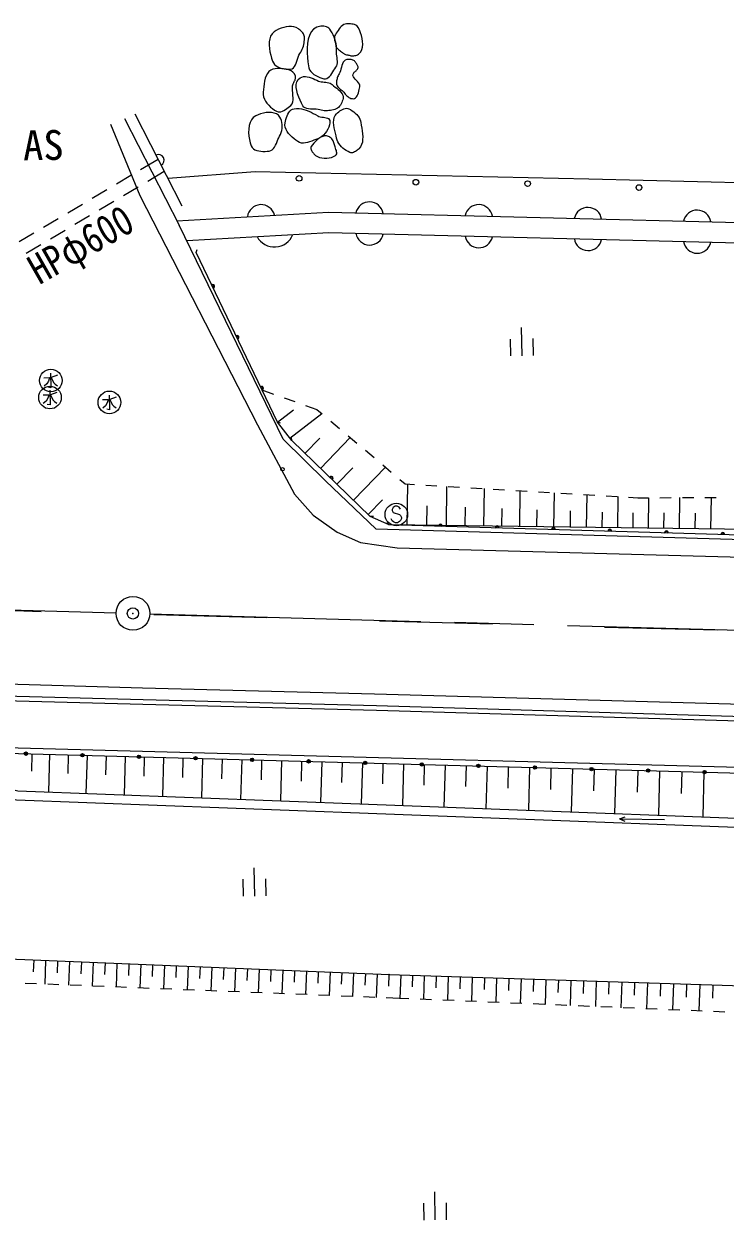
# Model space of a CAD drawing. Units: millimetres, scale not verified. Extents: x 40000 to 680000, y 20000 to 380000.
# Drawn here: x 263968 to 295016, y 252858 to 305791 of the extents above; entities that cross this region are included whole.
import ezdxf
from ezdxf.enums import TextEntityAlignment as Align

# ---------------------------------------------------------------- set-up
doc = ezdxf.new("R2010")
doc.units = ezdxf.units.MM
doc.header["$LTSCALE"] = 1000
doc.header["$PDMODE"] = 32
doc.header["$PDSIZE"] = 500
doc.linetypes.add('CHAIN', pattern=[18.5, 12, -1.5, 3.5, -1.5])
for name, color, linetype, lineweight in [('M-BGD', 7, 'Continuous', 25), ('M-BGD-EXST', 7, 'Continuous', 25), ('M-BMK', 2, 'CHAIN', 13), ('M-BMK-SRVR', 3, 'Continuous', 25), ('M-STR-STRC', 7, 'Continuous', 25)]:
    doc.layers.add(name, color=color, linetype=linetype, lineweight=lineweight)
doc.layers.add('M-BMK-HTXT', color=7, linetype='Continuous')
doc.layers.add('M-OTRS', color=6, linetype='Continuous')
doc.styles.add('ＭＳ ゴシック', font='')
doc.styles.get('ＭＳ ゴシック').set_extended_font_data('MS Gothic')

msp = doc.modelspace()

# ---------------------------------------------------------------- linework, layer by layer
at = {"layer": 'M-BGD'}
for p, q in [((270974, 297732), (268889, 301794)), ((268426, 301605), (270846, 296884)), ((269137, 299351), (269908, 299809)), ((268063, 298713), (268708, 299096)), ((269450, 298839), (270182, 299274)), ((274209, 299245), (270350, 298947)), ((288983, 298921), (274209, 299245)), ((268375, 298201), (269020, 298583)), ((309623, 298401), (288983, 298921)), ((266988, 298075), (267633, 298458)), ((265913, 297437), (266558, 297820)), ((267300, 297562), (267945, 297945)), ((264838, 296799), (265483, 297182)), ((266225, 296924), (266870, 297307)), ((270744, 297084), (277459, 297459)), ((277459, 297459), (374178, 295021)), ((263763, 296161), (264408, 296543)), ((265150, 296286), (265795, 296669)), ((271177, 296204), (277464, 296555)), ((277464, 296555), (374152, 294117)), ((264075, 295648), (264720, 296031)), ((271590, 295671), (271637, 295804)), ((275200, 288165), (271590, 295671)), ((274510, 289596), (275021, 289414)), ((275492, 289247), (275963, 289079)), ((275200, 288165), (275910, 288710)), ((275745, 287455), (277165, 288545)), ((276434, 288912), (276945, 288730)), ((276945, 288730), (277178, 288534)), ((275334, 288118), (275200, 288165)), ((277560, 288211), (277942, 287889)), ((275825, 287351), (275823, 287492)), ((276414, 286783), (277073, 287466)), ((277097, 286124), (278415, 287491)), ((278325, 287567), (278707, 287245)), ((279089, 286922), (279472, 286600)), ((277830, 285418), (278536, 286150)), ((278562, 284712), (279974, 286176)), ((279854, 286278), (280236, 285956)), ((280618, 285633), (280851, 285437)), ((280851, 285437), (281259, 285413)), ((280938, 283610), (280962, 285431)), ((281758, 285383), (282257, 285353)), ((282678, 283588), (282700, 285327)), ((282756, 285323), (283255, 285294)), ((283754, 285264), (284253, 285234)), ((284339, 283566), (284360, 285227)), ((284753, 285204), (285252, 285174)), ((285751, 285144), (286250, 285114)), ((285925, 283546), (285945, 285133)), ((286749, 285085), (287248, 285055)), ((287440, 283527), (287460, 285042)), ((287747, 285025), (288246, 284995)), ((288745, 284965), (289245, 284935)), ((288887, 283509), (288906, 284956)), ((289744, 284906), (290243, 284876)), ((290270, 283491), (290287, 284873)), ((290742, 284846), (291150, 284822)), ((291150, 284822), (291626, 284824)), ((291620, 283474), (291637, 284824)), ((292126, 284826), (292626, 284828)), ((292993, 283456), (293010, 284830)), ((293126, 284830), (293626, 284832)), ((294126, 284834), (294626, 284837)), ((294390, 283438), (294408, 284836)), ((279217, 284079), (279850, 284735)), ((281808, 283599), (281819, 284468)), ((283508, 283577), (283519, 284408)), ((285132, 283556), (285142, 284350)), ((286683, 283537), (286692, 284294)), ((279445, 283999), (279304, 283996)), ((280148, 283620), (280051, 283723)), ((280641, 284038), (280688, 283948)), ((280689, 283903), (280645, 283811)), ((280688, 283948), (280689, 283903)), ((288164, 283518), (288173, 284241)), ((289579, 283500), (289587, 284191)), ((290945, 283482), (290953, 284157)), ((292306, 283465), (292315, 284152)), ((293692, 283447), (293700, 284146)), ((324673, 282319), (280148, 283620)), ((280510, 283718), (280419, 283717)), ((259736, 279953), (264734, 279794)), ((269722, 279658), (274720, 279528)), ((279712, 279377), (284711, 279248)), ((289678, 279101), (294676, 278971)), ((264326, 273490), (264305, 272719)), ((265098, 273470), (265052, 271804)), ((265930, 273447), (265908, 272614)), ((266763, 273424), (266717, 271740)), ((267605, 273401), (267582, 272559)), ((268447, 273379), (268401, 271676)), ((269299, 273355), (269275, 272504)), ((270150, 273332), (270103, 271610)), ((271011, 273309), (270988, 272448)), ((271872, 273286), (271825, 271544)), ((272743, 273262), (272719, 272391)), ((273614, 273238), (273566, 271477)), ((274494, 273214), (274470, 272334)), ((275374, 273190), (275326, 271410)), ((276265, 273166), (276241, 272276)), ((277155, 273142), (277106, 271341)), ((278055, 273118), (278031, 272217)), ((278956, 273093), (278906, 271272)), ((279866, 273068), (279841, 272158)), ((280776, 273044), (280727, 271203)), ((281697, 273019), (281672, 272099)), ((282617, 272994), (282566, 271134)), ((283547, 272968), (283522, 272038)), ((284477, 272943), (284426, 271063)), ((285417, 272918), (285391, 271978)), ((286357, 272892), (286305, 270992)), ((287307, 272866), (287281, 271916)), ((288257, 272841), (288205, 270920)), ((289217, 272814), (289191, 271854)), ((290177, 272788), (290124, 270848)), ((291148, 272762), (291121, 271792)), ((292118, 272736), (292065, 270774)), ((293099, 272709), (293072, 271728)), ((294079, 272682), (294026, 270700)), ((290335, 270611), (290587, 270707)), ((290335, 270611), (290584, 270507)), ((290335, 270611), (292335, 270580)), ((264404, 264374), (264383, 263847)), ((264931, 264352), (264888, 263299)), ((265458, 264331), (265437, 263804)), ((265985, 264309), (265942, 263256)), ((266512, 264288), (266490, 263761)), ((267038, 264266), (266995, 263214)), ((267564, 264245), (267543, 263719)), ((268090, 264223), (268047, 263172)), ((268616, 264202), (268594, 263676)), ((269141, 264181), (269098, 263130)), ((269666, 264159), (269645, 263634)), ((270192, 264138), (270149, 263088)), ((270716, 264116), (270695, 263592)), ((271241, 264095), (271199, 263046)), ((271766, 264074), (271744, 263549)), ((272290, 264052), (272247, 263004)), ((272814, 264031), (272793, 263507)), ((273338, 264009), (273295, 262962)), ((273862, 263988), (273840, 263464)), ((274385, 263967), (274343, 262920)), ((274908, 263945), (274887, 263422)), ((275432, 263924), (275389, 262878)), ((275954, 263903), (275933, 263380)), ((276477, 263881), (276435, 262837)), ((277000, 263860), (276978, 263338)), ((277522, 263839), (277479, 262795)), ((278044, 263817), (278023, 263296)), ((278566, 263796), (278523, 262753)), ((279088, 263775), (279066, 263253)), ((279609, 263754), (279567, 262711)), ((280130, 263732), (280109, 263211)), ((280652, 263715), (280618, 262669)), ((281175, 263698), (281158, 263175)), ((281698, 263681), (281663, 262625)), ((282226, 263664), (282209, 263136)), ((282754, 263647), (282719, 262581)), ((283287, 263630), (283270, 263096)), ((283820, 263612), (283785, 262536)), ((264521, 263313), (264022, 263333)), ((265521, 263273), (265021, 263293)), ((266520, 263233), (266020, 263253)), ((267519, 263193), (267019, 263213)), ((268518, 263153), (268019, 263173)), ((269517, 263113), (269018, 263133)), ((270517, 263073), (270017, 263093)), ((284359, 263595), (284341, 263056)), ((284897, 263577), (284861, 262490)), ((285440, 263559), (285423, 263016)), ((285984, 263542), (285948, 262444)), ((286533, 263524), (286515, 262975)), ((287081, 263506), (287045, 262398)), ((287635, 263488), (287617, 262934)), ((288189, 263470), (288153, 262351)), ((288749, 263452), (288731, 262892)), ((289308, 263434), (289271, 262304)), ((289873, 263415), (289855, 262850)), ((290438, 263397), (290401, 262256)), ((291008, 263378), (290989, 262808)), ((291578, 263360), (291541, 262208)), ((292154, 263341), (292135, 262765)), ((292730, 263322), (292692, 262160)), ((293311, 263303), (293292, 262722)), ((293892, 263284), (293854, 262111)), ((294479, 263265), (294460, 262678)), ((271516, 263033), (271016, 263053)), ((272515, 262993), (272015, 263013)), ((273514, 262953), (273015, 262973)), ((274513, 262914), (274014, 262933)), ((275513, 262874), (275013, 262894)), ((276512, 262834), (276012, 262854)), ((277511, 262794), (277011, 262814)), ((278510, 262754), (278011, 262774)), ((279509, 262714), (279010, 262734)), ((280592, 262670), (280009, 262694)), ((281018, 262652), (280592, 262670)), ((282017, 262610), (281518, 262631)), ((283016, 262568), (282517, 262589)), ((284016, 262526), (283516, 262547)), ((285015, 262484), (284515, 262505)), ((286014, 262441), (285514, 262463)), ((287013, 262399), (286513, 262420)), ((288012, 262357), (287512, 262378)), ((289011, 262315), (288512, 262336)), ((290010, 262273), (289511, 262294)), ((291009, 262231), (290510, 262252)), ((292008, 262188), (291509, 262210)), ((293008, 262146), (292508, 262167)), ((294007, 262104), (293507, 262125)), ((295006, 262062), (294506, 262083))]:
    msp.add_line(p, q, dxfattribs=at)
for points in [[(276120, 305577), (276028, 305631), (275927, 305665), (275818, 305681), (275705, 305680), (275588, 305665), (275472, 305638), (275358, 305600), (275248, 305553), (275145, 305499), (275051, 305439), (274959, 305354), (274894, 305249), (274852, 305128), (274831, 304995), (274828, 304852), (274840, 304706), (274863, 304557), (274896, 304412), (274935, 304273), (274977, 304144), (275014, 304067), (275068, 303999), (275136, 303941), (275214, 303892), (275301, 303852), (275394, 303822), (275490, 303800), (275587, 303787), (275682, 303782), (275772, 303786), (275845, 303805), (275904, 303846), (275951, 303904), (275990, 303977), (276023, 304059), (276053, 304148), (276082, 304238), (276113, 304326), (276149, 304408), (276192, 304479), (276232, 304539), (276266, 304602), (276296, 304667), (276321, 304735), (276342, 304805), (276359, 304876), (276373, 304948), (276383, 305020), (276391, 305093), (276397, 305165), (276395, 305214), (276384, 305261), (276366, 305308), (276342, 305353), (276312, 305396), (276278, 305437), (276240, 305476), (276201, 305512), (276161, 305546)], [(276940, 305645), (276796, 305558), (276686, 305436), (276607, 305286), (276553, 305112), (276522, 304922), (276509, 304721), (276511, 304515), (276523, 304311), (276542, 304115), (276563, 303932), (276583, 303846), (276621, 303765), (276672, 303690), (276737, 303621), (276811, 303559), (276893, 303504), (276980, 303457), (277070, 303418), (277161, 303388), (277250, 303367), (277319, 303365), (277384, 303383), (277444, 303419), (277501, 303468), (277554, 303528), (277604, 303595), (277652, 303667), (277697, 303738), (277742, 303807), (277786, 303871), (277822, 303933), (277843, 304000), (277852, 304071), (277852, 304145), (277845, 304222), (277835, 304300), (277823, 304378), (277813, 304456), (277807, 304533), (277808, 304608), (277810, 304709), (277805, 304810), (277792, 304912), (277771, 305013), (277742, 305112), (277708, 305210), (277666, 305305), (277619, 305396), (277565, 305483), (277507, 305565), (277467, 305606), (277420, 305639), (277366, 305663), (277308, 305680), (277246, 305689), (277182, 305692), (277118, 305689), (277055, 305679), (276995, 305665)], [(278812, 304476), (278888, 304559), (278938, 304657), (278967, 304768), (278975, 304889), (278967, 305016), (278944, 305147), (278911, 305277), (278870, 305404), (278823, 305524), (278773, 305635), (278745, 305679), (278707, 305714), (278661, 305741), (278609, 305761), (278553, 305775), (278493, 305784), (278432, 305789), (278371, 305791), (278312, 305791), (278255, 305791), (278190, 305782), (278129, 305759), (278072, 305724), (278019, 305679), (277970, 305627), (277923, 305569), (277880, 305507), (277838, 305445), (277798, 305383), (277759, 305324), (277735, 305280), (277721, 305233), (277715, 305182), (277716, 305130), (277722, 305077), (277732, 305023), (277745, 304969), (277759, 304915), (277773, 304862), (277785, 304811), (277799, 304769), (277820, 304732), (277847, 304698), (277880, 304667), (277916, 304638), (277954, 304611), (277993, 304583), (278032, 304556), (278069, 304528), (278104, 304498), (278128, 304478), (278155, 304462), (278184, 304449), (278215, 304438), (278246, 304430), (278279, 304423), (278311, 304417), (278344, 304410), (278376, 304403), (278408, 304395), (278448, 304386), (278490, 304381), (278533, 304379), (278576, 304382), (278619, 304389), (278662, 304399), (278703, 304413), (278742, 304430), (278778, 304452)], [(278262, 304213), (278199, 304189), (278149, 304148), (278109, 304093), (278078, 304027), (278053, 303953), (278030, 303875), (278008, 303795), (277984, 303717), (277956, 303644), (277921, 303579), (277897, 303540), (277877, 303498), (277859, 303455), (277844, 303410), (277832, 303365), (277823, 303319), (277816, 303272), (277812, 303225), (277810, 303178), (277811, 303132), (277818, 303087), (277836, 303046), (277863, 303008), (277897, 302974), (277935, 302941), (277977, 302909), (278018, 302877), (278059, 302844), (278096, 302810), (278128, 302773), (278159, 302731), (278194, 302689), (278230, 302648), (278270, 302609), (278311, 302574), (278355, 302542), (278401, 302516), (278448, 302496), (278497, 302484), (278547, 302480), (278604, 302490), (278653, 302517), (278694, 302559), (278728, 302612), (278757, 302673), (278781, 302741), (278801, 302812), (278818, 302883), (278833, 302951), (278846, 303014), (278847, 303074), (278826, 303131), (278789, 303186), (278741, 303240), (278688, 303293), (278636, 303345), (278590, 303398), (278556, 303453), (278539, 303509), (278544, 303568), (278557, 303598), (278575, 303625), (278597, 303650), (278622, 303674), (278648, 303697), (278674, 303720), (278699, 303744), (278722, 303769), (278741, 303796), (278755, 303825), (278762, 303856), (278763, 303887), (278757, 303918), (278746, 303950), (278730, 303981), (278712, 304011), (278692, 304041), (278670, 304070), (278649, 304098), (278628, 304124), (278603, 304152), (278573, 304174), (278539, 304192), (278502, 304206), (278462, 304216), (278422, 304222), (278381, 304224), (278340, 304223), (278300, 304220)], [(275991, 303484), (275948, 303575), (275882, 303650), (275796, 303710), (275695, 303756), (275582, 303789), (275463, 303809), (275340, 303818), (275218, 303816), (275101, 303806), (274993, 303786), (274895, 303748), (274814, 303684), (274748, 303599), (274696, 303498), (274656, 303384), (274625, 303261), (274602, 303133), (274585, 303006), (274571, 302882), (274560, 302766), (274560, 302664), (274579, 302563), (274616, 302464), (274668, 302369), (274732, 302278), (274806, 302193), (274889, 302114), (274976, 302042), (275067, 301978), (275158, 301924), (275220, 301902), (275283, 301896), (275349, 301906), (275416, 301927), (275482, 301959), (275548, 301998), (275612, 302043), (275673, 302091), (275731, 302139), (275785, 302185), (275843, 302254), (275877, 302336), (275891, 302427), (275891, 302525), (275882, 302629), (275870, 302735), (275859, 302841), (275856, 302945), (275865, 303045), (275892, 303137), (275907, 303170), (275924, 303204), (275941, 303239), (275957, 303273), (275972, 303308), (275984, 303344), (275993, 303379), (275998, 303414), (275997, 303449)], [(277625, 303107), (277683, 303051), (277749, 302996), (277817, 302941), (277885, 302884), (277950, 302826), (278008, 302766), (278055, 302703), (278089, 302637), (278105, 302567), (278101, 302494), (278087, 302434), (278067, 302372), (278043, 302312), (278014, 302252), (277980, 302196), (277941, 302145), (277898, 302098), (277851, 302059), (277799, 302029), (277743, 302008), (277677, 301991), (277610, 301976), (277543, 301965), (277474, 301956), (277406, 301950), (277337, 301949), (277269, 301951), (277202, 301959), (277136, 301971), (277072, 301990), (276995, 302008), (276912, 302018), (276826, 302021), (276739, 302023), (276653, 302025), (276571, 302032), (276494, 302046), (276426, 302071), (276368, 302111), (276324, 302168), (276261, 302285), (276199, 302416), (276140, 302555), (276089, 302700), (276050, 302844), (276029, 302983), (276028, 303114), (276053, 303231), (276107, 303331), (276196, 303407), (276270, 303441), (276348, 303458), (276430, 303461), (276514, 303452), (276600, 303433), (276686, 303406), (276771, 303374), (276855, 303338), (276937, 303301), (277015, 303265), (277074, 303244), (277137, 303230), (277203, 303221), (277269, 303215), (277336, 303209), (277401, 303202), (277464, 303190), (277523, 303172), (277577, 303145)], [(275302, 301671), (275236, 301752), (275151, 301810), (275051, 301849), (274938, 301870), (274818, 301875), (274694, 301866), (274570, 301845), (274449, 301814), (274336, 301774), (274233, 301728), (274126, 301652), (274043, 301551), (273983, 301428), (273944, 301290), (273924, 301140), (273920, 300984), (273931, 300826), (273955, 300672), (273990, 300524), (274034, 300390), (274072, 300320), (274127, 300264), (274196, 300221), (274276, 300189), (274364, 300168), (274457, 300154), (274553, 300149), (274648, 300149), (274740, 300155), (274826, 300163), (274901, 300184), (274964, 300223), (275019, 300277), (275067, 300344), (275109, 300419), (275147, 300501), (275182, 300585), (275217, 300670), (275253, 300751), (275292, 300825), (275330, 300901), (275361, 300984), (275384, 301070), (275398, 301159), (275404, 301249), (275402, 301339), (275391, 301428), (275370, 301514), (275341, 301595)], [(277507, 301518), (277509, 301420), (277494, 301322), (277465, 301223), (277423, 301127), (277370, 301036), (277306, 300950), (277235, 300873), (277156, 300806), (277071, 300751), (276982, 300710), (276896, 300677), (276806, 300641), (276714, 300605), (276620, 300571), (276526, 300543), (276434, 300523), (276343, 300514), (276256, 300519), (276175, 300541), (276099, 300582), (276015, 300644), (275929, 300712), (275844, 300785), (275763, 300863), (275689, 300946), (275625, 301032), (275574, 301122), (275539, 301215), (275524, 301310), (275531, 301408), (275547, 301484), (275567, 301565), (275592, 301646), (275622, 301727), (275657, 301803), (275698, 301873), (275746, 301935), (275801, 301985), (275863, 302021), (275933, 302040), (276042, 302049), (276150, 302044), (276259, 302029), (276366, 302004), (276473, 301970), (276579, 301929), (276682, 301882), (276783, 301831), (276881, 301777), (276976, 301721), (277030, 301696), (277092, 301680), (277159, 301669), (277228, 301661), (277295, 301653), (277359, 301642), (277415, 301626), (277460, 301602), (277492, 301567)], [(278360, 302035), (278433, 301997), (278505, 301952), (278576, 301903), (278643, 301848), (278705, 301788), (278761, 301723), (278809, 301655), (278847, 301583), (278875, 301507), (278891, 301428), (278906, 301309), (278925, 301184), (278945, 301056), (278960, 300927), (278969, 300799), (278968, 300675), (278954, 300558), (278923, 300449), (278873, 300351), (278798, 300266), (278764, 300236), (278728, 300206), (278689, 300176), (278649, 300148), (278607, 300124), (278565, 300104), (278523, 300091), (278480, 300084), (278439, 300087), (278399, 300099), (278320, 300139), (278242, 300184), (278167, 300235), (278094, 300292), (278027, 300354), (277966, 300421), (277913, 300493), (277869, 300568), (277836, 300648), (277815, 300731), (277793, 300842), (277767, 300958), (277739, 301077), (277713, 301197), (277693, 301315), (277683, 301431), (277686, 301541), (277706, 301644), (277747, 301737), (277812, 301819), (277857, 301860), (277907, 301902), (277960, 301942), (278016, 301978), (278073, 302010), (278132, 302035), (278191, 302052), (278249, 302059), (278306, 302054)], [(277456, 300812), (277373, 300836), (277288, 300836), (277201, 300816), (277115, 300778), (277031, 300727), (276950, 300664), (276874, 300593), (276805, 300517), (276743, 300439), (276691, 300362), (276678, 300332), (276673, 300300), (276676, 300266), (276685, 300232), (276699, 300197), (276718, 300163), (276739, 300129), (276762, 300097), (276786, 300067), (276809, 300040), (276880, 299974), (276964, 299922), (277059, 299884), (277161, 299860), (277268, 299848), (277377, 299848), (277484, 299862), (277587, 299887), (277684, 299923), (277770, 299971), (277801, 300002), (277818, 300040), (277822, 300083), (277816, 300132), (277803, 300183), (277786, 300237), (277766, 300291), (277747, 300345), (277730, 300398), (277719, 300447), (277710, 300491), (277696, 300536), (277678, 300580), (277656, 300622), (277630, 300662), (277601, 300700), (277569, 300734), (277534, 300765), (277496, 300791)]]:
    msp.add_lwpolyline(points, close=True, dxfattribs=at)
for points in [[(267807, 301350), (269096, 298205), (274308, 288049), (275947, 284978), (276778, 284056), (277839, 283306), (278878, 282849), (280499, 282611), (310521, 281797), (324645, 281375)], [(324667, 282132), (310584, 282534), (279573, 283436), (277321, 285573), (275441, 287421), (270846, 296884)], [(324694, 283053), (280148, 283620), (279304, 283996), (275825, 287351), (275198, 288168)], [(234888, 276803), (235124, 276792), (269245, 275895), (279586, 275628), (307185, 274808), (312403, 274624), (314327, 274590), (317365, 274624), (324526, 274402)], [(235119, 276592), (269240, 275695), (279581, 275428), (307178, 274608), (312398, 274424), (314327, 274390), (317363, 274424), (324520, 274202)], [(235124, 276792), (235147, 274534), (261499, 273815), (306633, 272599), (324472, 272181)], [(259315, 273000), (261550, 273566), (306632, 272342), (324460, 271790)], [(262580, 272134), (263701, 271856), (279220, 271260), (302501, 270379), (324481, 269212)], [(262568, 271725), (263645, 271458), (279205, 270861), (302482, 269980), (324460, 268812)], [(214642, 264302), (217475, 265161), (227907, 265545), (246055, 265122), (280147, 263732), (304099, 262952), (304924, 261643)]]:
    msp.add_lwpolyline(points, dxfattribs=at)
for centre, radius in [((276155, 298957), 125), ((281324, 298787), 125), ((286272, 298723), 125), ((291203, 298551), 125), ((275419, 286082), 75), ((264055, 273498), 75), ((264055, 273498), 60), ((264055, 273498), 50), ((266559, 273430), 75), ((266559, 273430), 60), ((266559, 273430), 50), ((269064, 273362), 75), ((269064, 273362), 60), ((269064, 273362), 50), ((271568, 273294), 75), ((271568, 273294), 60), ((271568, 273294), 50), ((274073, 273226), 75), ((274073, 273226), 60), ((274073, 273226), 50), ((276577, 273158), 75), ((276577, 273158), 60), ((276577, 273158), 50), ((279082, 273090), 75), ((279082, 273090), 60), ((279082, 273090), 50), ((281586, 273022), 75), ((281586, 273022), 60), ((281586, 273022), 50), ((284091, 272954), 75), ((284091, 272954), 60), ((284091, 272954), 50), ((286595, 272886), 75), ((286595, 272886), 60), ((286595, 272886), 50), ((289100, 272818), 75), ((289100, 272818), 60), ((289100, 272818), 50), ((291605, 272750), 75), ((291605, 272750), 60), ((291605, 272750), 50), ((294109, 272682), 75), ((294109, 272682), 60), ((294109, 272682), 50), ((280130, 263732), 10)]:
    msp.add_circle(centre, radius, dxfattribs=at)
for centre, radius, start, end in [((269931, 299763), 250, 297.1629, 117.1629), ((274470, 297185), 609, 13.3602, 173.0329), ((279269, 297301), 615, 9.13, 167.9817), ((284105, 297179), 615, 9.13, 167.9817), ((288941, 297057), 615, 9.13, 167.9817), ((293777, 296935), 615, 9.13, 167.9817), ((275065, 296798), 879, 208.5906, 337.8025), ((279280, 296622), 615, 189.1119, 347.9998), ((284114, 296500), 615, 189.1119, 347.9998), ((288949, 296378), 615, 189.1119, 347.9998), ((293783, 296256), 615, 189.1119, 347.9998), ((272331, 294180), 78.1, 279.4285, 131.9489), ((272331, 294180), 62.5, 275.2014, 136.1761), ((272331, 294180), 50, 269.7443, 141.6332), ((273415, 291927), 78.1, 279.4285, 131.9489), ((273415, 291927), 62.5, 275.2014, 136.1761), ((273415, 291927), 50, 269.7443, 141.6332), ((274499, 289674), 78.1, 279.4285, 131.9489), ((274499, 289674), 62.5, 275.2014, 136.1761), ((274499, 289674), 50, 269.7443, 141.6332), ((277580, 285689), 78.1, 299.7799, 152.3003), ((277580, 285689), 62.5, 295.5528, 156.5274), ((277580, 285689), 50, 290.0956, 161.9846), ((282419, 283575), 78.1, 342.0667, 194.5871), ((282419, 283575), 62.5, 337.8396, 198.8142), ((282419, 283575), 50, 332.3825, 204.2714), ((284918, 283502), 78.1, 342.0667, 194.5871), ((284918, 283502), 62.5, 337.8396, 198.8142), ((284918, 283502), 50, 332.3825, 204.2714), ((287417, 283429), 78.1, 342.0667, 194.5871), ((287417, 283429), 62.5, 337.8396, 198.8142), ((287417, 283429), 50, 332.3825, 204.2714), ((289916, 283356), 78.1, 342.0667, 194.5871), ((289916, 283356), 62.5, 337.8396, 198.8142), ((289916, 283356), 50, 332.3825, 204.2714), ((292415, 283283), 78.1, 342.0667, 194.5871), ((292415, 283283), 62.5, 337.8396, 198.8142), ((292415, 283283), 50, 332.3825, 204.2714), ((294914, 283210), 78.1, 342.0667, 194.5871), ((294914, 283210), 62.5, 337.8396, 198.8142), ((294914, 283210), 50, 332.3825, 204.2714)]:
    msp.add_arc(centre, radius, start, end, dxfattribs=at)
at = {"layer": 'M-BGD-EXST'}
for p, q in [((285993, 292355), (286011, 291105)), ((285500, 291848), (285512, 291098)), ((286500, 291863), (286511, 291113)), ((264855, 290136), (265105, 290139)), ((265105, 290139), (265057, 289989)), ((265152, 290340), (265161, 289690)), ((265453, 290245), (265180, 290140)), ((265180, 290140), (265283, 289917)), ((264984, 289862), (264860, 289761)), ((265057, 289989), (264984, 289862)), ((265161, 289690), (265036, 289713)), ((265118, 289580), (265127, 288931)), ((265283, 289917), (265359, 289843)), ((265359, 289843), (265460, 289770)), ((264821, 289376), (265071, 289380)), ((264950, 289103), (264826, 289001)), ((265023, 289229), (264950, 289103)), ((265071, 289380), (265023, 289229)), ((265419, 289485), (265146, 289381)), ((265146, 289381), (265249, 289157)), ((265249, 289157), (265325, 289084)), ((265325, 289084), (265426, 289010)), ((267452, 289164), (267702, 289167)), ((267654, 289017), (267581, 288891)), ((267702, 289167), (267654, 289017)), ((267749, 289368), (267758, 288718)), ((268050, 289273), (267777, 289169)), ((267777, 289169), (267880, 288945)), ((265127, 288931), (265002, 288954)), ((267581, 288891), (267457, 288789)), ((267758, 288718), (267633, 288741)), ((267880, 288945), (267956, 288871)), ((267956, 288871), (268057, 288798)), ((280318, 284397), (280274, 284305)), ((280274, 284305), (280274, 284260)), ((280274, 284260), (280321, 284170)), ((280408, 284444), (280318, 284397)), ((280499, 284445), (280408, 284444)), ((280591, 284401), (280499, 284445)), ((280637, 284311), (280591, 284401)), ((280281, 283805), (280235, 283896)), ((280327, 283761), (280281, 283805)), ((280321, 284170), (280595, 284083)), ((280419, 283717), (280327, 283761)), ((280600, 283765), (280510, 283718)), ((280595, 284083), (280641, 284038)), ((280645, 283811), (280600, 283765)), ((274155, 268449), (274174, 267199)), ((273663, 267941), (273674, 267191)), ((274663, 267957), (274674, 267207)), ((282152, 254115), (282171, 252865)), ((281660, 253608), (281671, 252858)), ((282660, 253623), (282671, 252873))]:
    msp.add_line(p, q, dxfattribs=at)
for centre in [(265156, 290015), (265123, 289255), (267753, 289043), (280459, 284081)]:
    msp.add_circle(centre, 500, dxfattribs=at)
at = {"layer": 'M-BMK'}
for p, q in [((242302, 280441), (268047, 279727)), ((269547, 279686), (317304, 278362))]:
    msp.add_line(p, q, dxfattribs=at)
at = {"layer": 'M-BMK-SRVR'}
msp.add_circle((268797, 279707), 750, dxfattribs=at)
msp.add_point((268797, 279707), dxfattribs=at)
at = {"layer": 'M-OTRS'}
msp.add_point((268797, 279707), dxfattribs=at)
at = {"layer": 'M-STR-STRC'}
msp.add_lwpolyline([(324540, 274866), (306834, 275361), (279495, 276125), (269222, 276401), (235121, 277395), (234946, 277400)], dxfattribs=at)

# ---------------------------------------------------------------- texts
at = {"layer": 'M-BMK-HTXT', "style": 'ＭＳ ゴシック'}
msp.add_text('AS', height=1320, rotation=0.869, dxfattribs=at).set_placement((264815, 301086), align=Align.TOP_CENTER)
at = {"layer": 'M-BMK-HTXT', "style": 'ＭＳ ゴシック', "width": 0.85}
msp.add_text('HPφ600', height=1320, rotation=29.768, dxfattribs=at).set_placement((266151, 296608), align=Align.TOP_CENTER)

doc.saveas('drawing.dxf')
